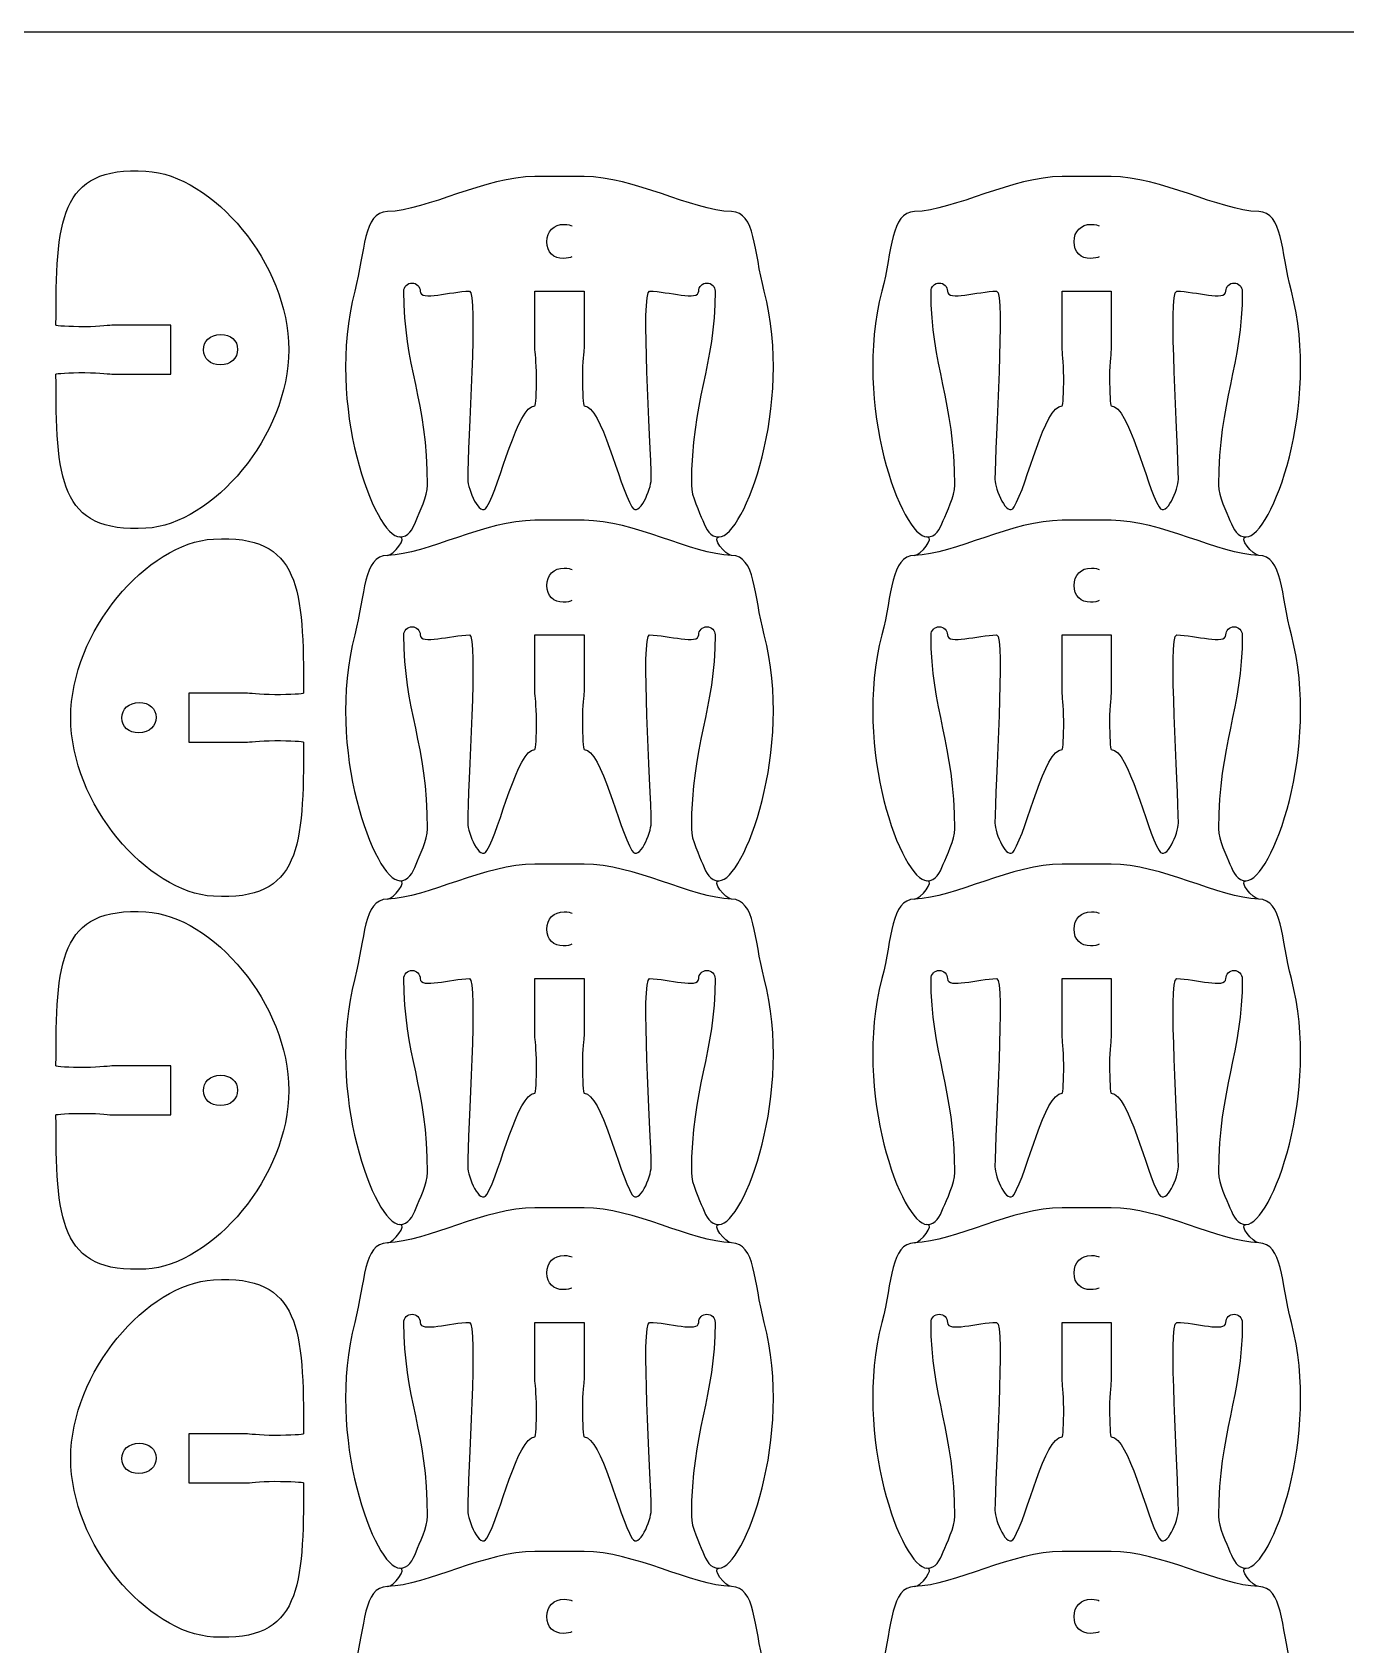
# Model space of a CAD drawing. Extents: x 0 to 300, y 0 to 300.
# Drawn here: x 150 to 230.2, y 201.6 to 300.1 of the extents above; entities that cross this region are included whole.
import ezdxf

# ---------------------------------------------------------------- set-up
doc = ezdxf.new("R2010")
doc.units = 0
doc.header["$MEASUREMENT"] = 0
doc.layers.add('DEFAULT', color=7, linetype='CONTINUOUS')

msp = doc.modelspace()

# ---------------------------------------------------------------- linework, layer by layer
at = {"layer": 'DEFAULT', "color": 1}
for points, knots in [([(295, 0.1), (198.333, 0.1), (101.667, 0.1), (5, 0.1), (2.25, 0.1), (0, 2.35), (0, 5.1), (0, 101.767), (0, 198.433), (0, 295.1), (0, 297.85), (2.25, 300.1), (5, 300.1), (101.667, 300.1), (198.333, 300.1), (295, 300.1), (297.75, 300.1), (300, 297.85), (300, 295.1), (300, 198.433), (300, 101.767), (300, 5.1), (300, 2.35), (297.75, 0.1), (295, 0.1)], [0, 0, 0, 0, 822.047, 822.047, 822.047, 823.047, 823.047, 823.047, 1645.094, 1645.094, 1645.094, 1646.094, 1646.094, 1646.094, 2468.141, 2468.141, 2468.141, 2469.141, 2469.141, 2469.141, 3291.188, 3291.188, 3291.188, 3292.188, 3292.188, 3292.188, 3292.188]), ([(151.447, 279.216), (151.447, 272.856), (151.603, 269.501), (156.94, 269.808), (160.997, 270.044), (165.657, 275.448), (165.657, 280.715), (165.657, 285.982), (160.997, 291.39), (156.94, 291.623), (151.603, 291.93), (151.447, 288.579), (151.447, 282.215), (151.447, 282.158), (152.234, 282.116), (153.201, 282.116), (154.167, 282.116), (154.774, 282.215), (154.95, 282.215), (155.825, 282.215), (158.45, 282.215), (158.45, 282.215), (158.45, 281.215), (158.45, 280.216), (158.45, 279.216), (158.45, 279.216), (155.825, 279.216), (154.95, 279.216), (154.774, 279.216), (154.167, 279.315), (153.201, 279.315), (152.234, 279.315), (151.447, 279.269), (151.447, 279.216)], [1, 1, 1, 1, 2, 2, 2, 3, 3, 3, 4, 4, 4, 5, 5, 5, 6, 6, 6, 7, 7, 7, 8, 8, 8, 16.5, 16.5, 16.5, 17.5, 17.5, 17.5, 18.5, 18.5, 18.5, 19.5, 19.5, 19.5, 19.5]), ([(180.68, 277.287), (179.594, 277.287), (178.574, 272.467), (177.751, 271.112), (177.317, 270.398), (176.58, 272.223), (176.58, 272.795), (176.58, 275.007), (177.23, 284.286), (176.68, 284.286), (175.53, 284.286), (173.681, 283.651), (173.681, 284.286), (173.681, 284.561), (173.455, 284.787), (173.18, 284.787), (172.905, 284.787), (172.679, 284.561), (172.679, 284.286), (172.679, 279.682), (174.129, 277.636), (174.129, 272.447), (174.129, 271.791), (173.632, 270.782), (173.431, 270.281), (173.205, 269.724), (172.986, 269.279), (172.432, 269.279), (170.912, 269.279), (167.864, 277.329), (169.681, 284.286), (170.33, 286.78), (170.199, 289.102), (171.677, 289.144), (174.122, 289.222), (177.639, 291.285), (180.68, 291.285), (181.68, 291.285), (182.679, 291.285), (183.679, 291.285), (186.72, 291.285), (190.237, 289.222), (192.682, 289.144), (194.16, 289.102), (194.029, 286.78), (194.679, 284.286), (196.495, 277.329), (193.447, 269.279), (191.927, 269.279), (191.373, 269.279), (191.151, 269.724), (190.929, 270.281), (190.724, 270.782), (190.23, 271.791), (190.23, 272.447), (190.23, 277.636), (191.68, 279.682), (191.68, 284.286), (191.68, 284.561), (191.454, 284.787), (191.179, 284.787), (190.904, 284.787), (190.678, 284.561), (190.678, 284.286), (190.678, 283.651), (188.829, 284.286), (187.679, 284.286), (187.129, 284.286), (187.779, 275.007), (187.779, 272.795), (187.779, 272.223), (187.042, 270.398), (186.608, 271.112), (185.786, 272.467), (184.765, 277.287), (183.679, 277.287), (183.626, 277.287), (183.58, 278.07), (183.58, 279.037), (183.58, 280.003), (183.679, 280.61), (183.679, 280.787), (183.679, 281.953), (183.679, 283.12), (183.679, 284.286), (182.679, 284.286), (181.68, 284.286), (180.68, 284.286), (180.68, 283.12), (180.68, 281.953), (180.68, 280.787), (180.68, 280.61), (180.779, 280.003), (180.779, 279.037), (180.779, 278.07), (180.737, 277.287), (180.68, 277.287)], [1, 1, 1, 1, 2, 2, 2, 3, 3, 3, 4, 4, 4, 5, 5, 5, 6, 6, 6, 7, 7, 7, 8, 8, 8, 9, 9, 9, 10, 10, 10, 11, 11, 11, 12, 12, 12, 13, 13, 13, 21.5, 21.5, 21.5, 22.5, 22.5, 22.5, 23.5, 23.5, 23.5, 24.5, 24.5, 24.5, 25.5, 25.5, 25.5, 26.5, 26.5, 26.5, 27.5, 27.5, 27.5, 28.5, 28.5, 28.5, 29.5, 29.5, 29.5, 30.5, 30.5, 30.5, 31.5, 31.5, 31.5, 32.5, 32.5, 32.5, 33.5, 33.5, 33.5, 34.5, 34.5, 34.5, 35.5, 35.5, 35.5, 45.42, 45.42, 45.42, 53.92, 53.92, 53.92, 63.84, 63.84, 63.84, 64.84, 64.84, 64.84, 65.84, 65.84, 65.84, 65.84]), ([(212.862, 277.287), (211.776, 277.287), (210.755, 272.467), (209.932, 271.112), (209.499, 270.398), (208.761, 272.223), (208.761, 272.795), (208.761, 275.007), (209.412, 284.286), (208.861, 284.286), (207.711, 284.286), (205.863, 283.651), (205.863, 284.286), (205.863, 284.561), (205.637, 284.787), (205.362, 284.787), (205.087, 284.787), (204.861, 284.561), (204.861, 284.286), (204.861, 279.682), (206.311, 277.636), (206.311, 272.447), (206.311, 271.791), (205.813, 270.782), (205.612, 270.281), (205.386, 269.724), (205.168, 269.279), (204.614, 269.279), (203.093, 269.279), (200.045, 277.329), (201.862, 284.286), (202.511, 286.78), (202.381, 289.102), (203.859, 289.144), (206.304, 289.222), (209.821, 291.285), (212.862, 291.285), (213.861, 291.285), (214.861, 291.285), (215.86, 291.285), (218.901, 291.285), (222.419, 289.222), (224.863, 289.144), (226.341, 289.102), (226.211, 286.78), (226.86, 284.286), (228.677, 277.329), (225.629, 269.279), (224.108, 269.279), (223.554, 269.279), (223.332, 269.724), (223.11, 270.281), (222.905, 270.782), (222.411, 271.791), (222.411, 272.447), (222.411, 277.636), (223.861, 279.682), (223.861, 284.286), (223.861, 284.561), (223.636, 284.787), (223.36, 284.787), (223.085, 284.787), (222.859, 284.561), (222.859, 284.286), (222.859, 283.651), (221.011, 284.286), (219.861, 284.286), (219.311, 284.286), (219.961, 275.007), (219.961, 272.795), (219.961, 272.223), (219.223, 270.398), (218.79, 271.112), (217.967, 272.467), (216.946, 277.287), (215.86, 277.287), (215.807, 277.287), (215.762, 278.07), (215.762, 279.037), (215.762, 280.003), (215.86, 280.61), (215.86, 280.787), (215.86, 281.953), (215.86, 283.12), (215.86, 284.286), (214.861, 284.286), (213.861, 284.286), (212.862, 284.286), (212.862, 283.12), (212.862, 281.953), (212.862, 280.787), (212.862, 280.61), (212.961, 280.003), (212.961, 279.037), (212.961, 278.07), (212.918, 277.287), (212.862, 277.287)], [1, 1, 1, 1, 2, 2, 2, 3, 3, 3, 4, 4, 4, 5, 5, 5, 6, 6, 6, 7, 7, 7, 8, 8, 8, 9, 9, 9, 10, 10, 10, 11, 11, 11, 12, 12, 12, 13, 13, 13, 21.5, 21.5, 21.5, 22.5, 22.5, 22.5, 23.5, 23.5, 23.5, 24.5, 24.5, 24.5, 25.5, 25.5, 25.5, 26.5, 26.5, 26.5, 27.5, 27.5, 27.5, 28.5, 28.5, 28.5, 29.5, 29.5, 29.5, 30.5, 30.5, 30.5, 31.5, 31.5, 31.5, 32.5, 32.5, 32.5, 33.5, 33.5, 33.5, 34.5, 34.5, 34.5, 35.5, 35.5, 35.5, 45.42, 45.42, 45.42, 53.92, 53.92, 53.92, 63.84, 63.84, 63.84, 64.84, 64.84, 64.84, 65.84, 65.84, 65.84, 65.84]), ([(180.68, 256.297), (179.594, 256.297), (178.574, 251.477), (177.751, 250.123), (177.317, 249.408), (176.58, 251.233), (176.58, 251.806), (176.58, 254.017), (177.23, 263.297), (176.68, 263.297), (175.53, 263.297), (173.681, 262.662), (173.681, 263.297), (173.681, 263.572), (173.455, 263.798), (173.18, 263.798), (172.905, 263.798), (172.679, 263.572), (172.679, 263.297), (172.679, 258.693), (174.129, 256.647), (174.129, 251.457), (174.129, 250.801), (173.632, 249.792), (173.431, 249.291), (173.205, 248.734), (172.986, 248.289), (172.432, 248.289), (170.912, 248.289), (167.864, 256.34), (169.681, 263.297), (170.33, 265.791), (170.199, 268.112), (171.677, 268.154), (174.122, 268.232), (177.639, 270.296), (180.68, 270.296), (181.68, 270.296), (182.679, 270.296), (183.679, 270.296), (186.72, 270.296), (190.237, 268.232), (192.682, 268.154), (194.16, 268.112), (194.029, 265.791), (194.679, 263.297), (196.495, 256.34), (193.447, 248.289), (191.927, 248.289), (191.373, 248.289), (191.151, 248.734), (190.929, 249.291), (190.724, 249.792), (190.23, 250.801), (190.23, 251.457), (190.23, 256.647), (191.68, 258.693), (191.68, 263.297), (191.68, 263.572), (191.454, 263.798), (191.179, 263.798), (190.904, 263.798), (190.678, 263.572), (190.678, 263.297), (190.678, 262.662), (188.829, 263.297), (187.679, 263.297), (187.129, 263.297), (187.779, 254.017), (187.779, 251.806), (187.779, 251.233), (187.042, 249.408), (186.608, 250.123), (185.786, 251.477), (184.765, 256.297), (183.679, 256.297), (183.626, 256.297), (183.58, 257.081), (183.58, 258.047), (183.58, 259.014), (183.679, 259.621), (183.679, 259.797), (183.679, 260.964), (183.679, 262.13), (183.679, 263.297), (182.679, 263.297), (181.68, 263.297), (180.68, 263.297), (180.68, 262.13), (180.68, 260.964), (180.68, 259.797), (180.68, 259.621), (180.779, 259.014), (180.779, 258.047), (180.779, 257.081), (180.737, 256.297), (180.68, 256.297)], [1, 1, 1, 1, 2, 2, 2, 3, 3, 3, 4, 4, 4, 5, 5, 5, 6, 6, 6, 7, 7, 7, 8, 8, 8, 9, 9, 9, 10, 10, 10, 11, 11, 11, 12, 12, 12, 13, 13, 13, 21.5, 21.5, 21.5, 22.5, 22.5, 22.5, 23.5, 23.5, 23.5, 24.5, 24.5, 24.5, 25.5, 25.5, 25.5, 26.5, 26.5, 26.5, 27.5, 27.5, 27.5, 28.5, 28.5, 28.5, 29.5, 29.5, 29.5, 30.5, 30.5, 30.5, 31.5, 31.5, 31.5, 32.5, 32.5, 32.5, 33.5, 33.5, 33.5, 34.5, 34.5, 34.5, 35.5, 35.5, 35.5, 45.42, 45.42, 45.42, 53.92, 53.92, 53.92, 63.84, 63.84, 63.84, 64.84, 64.84, 64.84, 65.84, 65.84, 65.84, 65.84]), ([(212.862, 256.297), (211.776, 256.297), (210.755, 251.477), (209.932, 250.123), (209.499, 249.408), (208.761, 251.233), (208.761, 251.806), (208.761, 254.017), (209.412, 263.297), (208.861, 263.297), (207.711, 263.297), (205.863, 262.662), (205.863, 263.297), (205.863, 263.572), (205.637, 263.798), (205.362, 263.798), (205.087, 263.798), (204.861, 263.572), (204.861, 263.297), (204.861, 258.693), (206.311, 256.647), (206.311, 251.457), (206.311, 250.801), (205.813, 249.792), (205.612, 249.291), (205.386, 248.734), (205.168, 248.289), (204.614, 248.289), (203.093, 248.289), (200.045, 256.34), (201.862, 263.297), (202.511, 265.791), (202.381, 268.112), (203.859, 268.154), (206.304, 268.232), (209.821, 270.296), (212.862, 270.296), (213.861, 270.296), (214.861, 270.296), (215.86, 270.296), (218.901, 270.296), (222.419, 268.232), (224.863, 268.154), (226.341, 268.112), (226.211, 265.791), (226.86, 263.297), (228.677, 256.34), (225.629, 248.289), (224.108, 248.289), (223.554, 248.289), (223.332, 248.734), (223.11, 249.291), (222.905, 249.792), (222.411, 250.801), (222.411, 251.457), (222.411, 256.647), (223.861, 258.693), (223.861, 263.297), (223.861, 263.572), (223.636, 263.798), (223.36, 263.798), (223.085, 263.798), (222.859, 263.572), (222.859, 263.297), (222.859, 262.662), (221.011, 263.297), (219.861, 263.297), (219.311, 263.297), (219.961, 254.017), (219.961, 251.806), (219.961, 251.233), (219.223, 249.408), (218.79, 250.123), (217.967, 251.477), (216.946, 256.297), (215.86, 256.297), (215.807, 256.297), (215.762, 257.081), (215.762, 258.047), (215.762, 259.014), (215.86, 259.621), (215.86, 259.797), (215.86, 260.964), (215.86, 262.13), (215.86, 263.297), (214.861, 263.297), (213.861, 263.297), (212.862, 263.297), (212.862, 262.13), (212.862, 260.964), (212.862, 259.797), (212.862, 259.621), (212.961, 259.014), (212.961, 258.047), (212.961, 257.081), (212.918, 256.297), (212.862, 256.297)], [1, 1, 1, 1, 2, 2, 2, 3, 3, 3, 4, 4, 4, 5, 5, 5, 6, 6, 6, 7, 7, 7, 8, 8, 8, 9, 9, 9, 10, 10, 10, 11, 11, 11, 12, 12, 12, 13, 13, 13, 21.5, 21.5, 21.5, 22.5, 22.5, 22.5, 23.5, 23.5, 23.5, 24.5, 24.5, 24.5, 25.5, 25.5, 25.5, 26.5, 26.5, 26.5, 27.5, 27.5, 27.5, 28.5, 28.5, 28.5, 29.5, 29.5, 29.5, 30.5, 30.5, 30.5, 31.5, 31.5, 31.5, 32.5, 32.5, 32.5, 33.5, 33.5, 33.5, 34.5, 34.5, 34.5, 35.5, 35.5, 35.5, 45.42, 45.42, 45.42, 53.92, 53.92, 53.92, 63.84, 63.84, 63.84, 64.84, 64.84, 64.84, 65.84, 65.84, 65.84, 65.84]), ([(166.557, 259.744), (166.557, 266.105), (166.402, 269.459), (161.064, 269.153), (157.007, 268.916), (152.347, 263.512), (152.347, 258.245), (152.347, 252.978), (157.007, 247.57), (161.064, 247.337), (166.402, 247.03), (166.557, 250.381), (166.557, 256.745), (166.557, 256.802), (165.77, 256.844), (164.804, 256.844), (163.837, 256.844), (163.23, 256.745), (163.054, 256.745), (162.179, 256.745), (159.555, 256.745), (159.555, 256.745), (159.555, 257.745), (159.555, 258.744), (159.555, 259.744), (159.555, 259.744), (162.179, 259.744), (163.054, 259.744), (163.23, 259.744), (163.837, 259.645), (164.804, 259.645), (165.77, 259.645), (166.557, 259.691), (166.557, 259.744)], [1, 1, 1, 1, 2, 2, 2, 3, 3, 3, 4, 4, 4, 5, 5, 5, 6, 6, 6, 7, 7, 7, 8, 8, 8, 16.5, 16.5, 16.5, 17.5, 17.5, 17.5, 18.5, 18.5, 18.5, 19.5, 19.5, 19.5, 19.5]), ([(180.68, 235.308), (179.594, 235.308), (178.574, 230.488), (177.751, 229.133), (177.317, 228.419), (176.58, 230.244), (176.58, 230.816), (176.58, 233.028), (177.23, 242.307), (176.68, 242.307), (175.53, 242.307), (173.681, 241.672), (173.681, 242.307), (173.681, 242.582), (173.455, 242.808), (173.18, 242.808), (172.905, 242.808), (172.679, 242.582), (172.679, 242.307), (172.679, 237.703), (174.129, 235.657), (174.129, 230.468), (174.129, 229.812), (173.632, 228.803), (173.431, 228.302), (173.205, 227.744), (172.986, 227.3), (172.432, 227.3), (170.912, 227.3), (167.864, 235.35), (169.681, 242.307), (170.33, 244.801), (170.199, 247.122), (171.677, 247.165), (174.122, 247.242), (177.639, 249.306), (180.68, 249.306), (181.68, 249.306), (182.679, 249.306), (183.679, 249.306), (186.72, 249.306), (190.237, 247.242), (192.682, 247.165), (194.16, 247.122), (194.029, 244.801), (194.679, 242.307), (196.495, 235.35), (193.447, 227.3), (191.927, 227.3), (191.373, 227.3), (191.151, 227.744), (190.929, 228.302), (190.724, 228.803), (190.23, 229.812), (190.23, 230.468), (190.23, 235.657), (191.68, 237.703), (191.68, 242.307), (191.68, 242.582), (191.454, 242.808), (191.179, 242.808), (190.904, 242.808), (190.678, 242.582), (190.678, 242.307), (190.678, 241.672), (188.829, 242.307), (187.679, 242.307), (187.129, 242.307), (187.779, 233.028), (187.779, 230.816), (187.779, 230.244), (187.042, 228.419), (186.608, 229.133), (185.786, 230.488), (184.765, 235.308), (183.679, 235.308), (183.626, 235.308), (183.58, 236.091), (183.58, 237.058), (183.58, 238.024), (183.679, 238.631), (183.679, 238.807), (183.679, 239.974), (183.679, 241.14), (183.679, 242.307), (182.679, 242.307), (181.68, 242.307), (180.68, 242.307), (180.68, 241.14), (180.68, 239.974), (180.68, 238.807), (180.68, 238.631), (180.779, 238.024), (180.779, 237.058), (180.779, 236.091), (180.737, 235.308), (180.68, 235.308)], [1, 1, 1, 1, 2, 2, 2, 3, 3, 3, 4, 4, 4, 5, 5, 5, 6, 6, 6, 7, 7, 7, 8, 8, 8, 9, 9, 9, 10, 10, 10, 11, 11, 11, 12, 12, 12, 13, 13, 13, 21.5, 21.5, 21.5, 22.5, 22.5, 22.5, 23.5, 23.5, 23.5, 24.5, 24.5, 24.5, 25.5, 25.5, 25.5, 26.5, 26.5, 26.5, 27.5, 27.5, 27.5, 28.5, 28.5, 28.5, 29.5, 29.5, 29.5, 30.5, 30.5, 30.5, 31.5, 31.5, 31.5, 32.5, 32.5, 32.5, 33.5, 33.5, 33.5, 34.5, 34.5, 34.5, 35.5, 35.5, 35.5, 45.42, 45.42, 45.42, 53.92, 53.92, 53.92, 63.84, 63.84, 63.84, 64.84, 64.84, 64.84, 65.84, 65.84, 65.84, 65.84]), ([(212.862, 235.308), (211.776, 235.308), (210.755, 230.488), (209.932, 229.133), (209.499, 228.419), (208.761, 230.244), (208.761, 230.816), (208.761, 233.028), (209.412, 242.307), (208.861, 242.307), (207.711, 242.307), (205.863, 241.672), (205.863, 242.307), (205.863, 242.582), (205.637, 242.808), (205.362, 242.808), (205.087, 242.808), (204.861, 242.582), (204.861, 242.307), (204.861, 237.703), (206.311, 235.657), (206.311, 230.468), (206.311, 229.812), (205.813, 228.803), (205.612, 228.302), (205.386, 227.744), (205.168, 227.3), (204.614, 227.3), (203.093, 227.3), (200.045, 235.35), (201.862, 242.307), (202.511, 244.801), (202.381, 247.122), (203.859, 247.165), (206.304, 247.242), (209.821, 249.306), (212.862, 249.306), (213.861, 249.306), (214.861, 249.306), (215.86, 249.306), (218.901, 249.306), (222.419, 247.242), (224.863, 247.165), (226.341, 247.122), (226.211, 244.801), (226.86, 242.307), (228.677, 235.35), (225.629, 227.3), (224.108, 227.3), (223.554, 227.3), (223.332, 227.744), (223.11, 228.302), (222.905, 228.803), (222.411, 229.812), (222.411, 230.468), (222.411, 235.657), (223.861, 237.703), (223.861, 242.307), (223.861, 242.582), (223.636, 242.808), (223.36, 242.808), (223.085, 242.808), (222.859, 242.582), (222.859, 242.307), (222.859, 241.672), (221.011, 242.307), (219.861, 242.307), (219.311, 242.307), (219.961, 233.028), (219.961, 230.816), (219.961, 230.244), (219.223, 228.419), (218.79, 229.133), (217.967, 230.488), (216.946, 235.308), (215.86, 235.308), (215.807, 235.308), (215.762, 236.091), (215.762, 237.058), (215.762, 238.024), (215.86, 238.631), (215.86, 238.807), (215.86, 239.974), (215.86, 241.14), (215.86, 242.307), (214.861, 242.307), (213.861, 242.307), (212.862, 242.307), (212.862, 241.14), (212.862, 239.974), (212.862, 238.807), (212.862, 238.631), (212.961, 238.024), (212.961, 237.058), (212.961, 236.091), (212.918, 235.308), (212.862, 235.308)], [1, 1, 1, 1, 2, 2, 2, 3, 3, 3, 4, 4, 4, 5, 5, 5, 6, 6, 6, 7, 7, 7, 8, 8, 8, 9, 9, 9, 10, 10, 10, 11, 11, 11, 12, 12, 12, 13, 13, 13, 21.5, 21.5, 21.5, 22.5, 22.5, 22.5, 23.5, 23.5, 23.5, 24.5, 24.5, 24.5, 25.5, 25.5, 25.5, 26.5, 26.5, 26.5, 27.5, 27.5, 27.5, 28.5, 28.5, 28.5, 29.5, 29.5, 29.5, 30.5, 30.5, 30.5, 31.5, 31.5, 31.5, 32.5, 32.5, 32.5, 33.5, 33.5, 33.5, 34.5, 34.5, 34.5, 35.5, 35.5, 35.5, 45.42, 45.42, 45.42, 53.92, 53.92, 53.92, 63.84, 63.84, 63.84, 64.84, 64.84, 64.84, 65.84, 65.84, 65.84, 65.84]), ([(151.447, 233.984), (151.447, 227.623), (151.603, 224.268), (156.94, 224.575), (160.997, 224.811), (165.657, 230.216), (165.657, 235.483), (165.657, 240.75), (160.997, 246.158), (156.94, 246.391), (151.603, 246.698), (151.447, 243.346), (151.447, 236.982), (151.447, 236.926), (152.234, 236.883), (153.201, 236.883), (154.167, 236.883), (154.774, 236.982), (154.95, 236.982), (155.825, 236.982), (158.45, 236.982), (158.45, 236.982), (158.45, 235.983), (158.45, 234.983), (158.45, 233.984), (158.45, 233.984), (155.825, 233.984), (154.95, 233.984), (154.774, 233.984), (154.167, 234.082), (153.201, 234.082), (152.234, 234.082), (151.447, 234.037), (151.447, 233.984)], [1, 1, 1, 1, 2, 2, 2, 3, 3, 3, 4, 4, 4, 5, 5, 5, 6, 6, 6, 7, 7, 7, 8, 8, 8, 16.5, 16.5, 16.5, 17.5, 17.5, 17.5, 18.5, 18.5, 18.5, 19.5, 19.5, 19.5, 19.5]), ([(180.68, 214.318), (179.594, 214.318), (178.574, 209.498), (177.751, 208.143), (177.317, 207.429), (176.58, 209.254), (176.58, 209.826), (176.58, 212.038), (177.23, 221.317), (176.68, 221.317), (175.53, 221.317), (173.681, 220.682), (173.681, 221.317), (173.681, 221.592), (173.455, 221.818), (173.18, 221.818), (172.905, 221.818), (172.679, 221.592), (172.679, 221.317), (172.679, 216.714), (174.129, 214.667), (174.129, 209.478), (174.129, 208.822), (173.632, 207.813), (173.431, 207.312), (173.205, 206.755), (172.986, 206.31), (172.432, 206.31), (170.912, 206.31), (167.864, 214.36), (169.681, 221.317), (170.33, 223.811), (170.199, 226.133), (171.677, 226.175), (174.122, 226.253), (177.639, 228.316), (180.68, 228.316), (181.68, 228.316), (182.679, 228.316), (183.679, 228.316), (186.72, 228.316), (190.237, 226.253), (192.682, 226.175), (194.16, 226.133), (194.029, 223.811), (194.679, 221.317), (196.495, 214.36), (193.447, 206.31), (191.927, 206.31), (191.373, 206.31), (191.151, 206.755), (190.929, 207.312), (190.724, 207.813), (190.23, 208.822), (190.23, 209.478), (190.23, 214.667), (191.68, 216.714), (191.68, 221.317), (191.68, 221.592), (191.454, 221.818), (191.179, 221.818), (190.904, 221.818), (190.678, 221.592), (190.678, 221.317), (190.678, 220.682), (188.829, 221.317), (187.679, 221.317), (187.129, 221.317), (187.779, 212.038), (187.779, 209.826), (187.779, 209.254), (187.042, 207.429), (186.608, 208.143), (185.786, 209.498), (184.765, 214.318), (183.679, 214.318), (183.626, 214.318), (183.58, 215.101), (183.58, 216.068), (183.58, 217.035), (183.679, 217.641), (183.679, 217.818), (183.679, 218.984), (183.679, 220.151), (183.679, 221.317), (182.679, 221.317), (181.68, 221.317), (180.68, 221.317), (180.68, 220.151), (180.68, 218.984), (180.68, 217.818), (180.68, 217.641), (180.779, 217.035), (180.779, 216.068), (180.779, 215.101), (180.737, 214.318), (180.68, 214.318)], [1, 1, 1, 1, 2, 2, 2, 3, 3, 3, 4, 4, 4, 5, 5, 5, 6, 6, 6, 7, 7, 7, 8, 8, 8, 9, 9, 9, 10, 10, 10, 11, 11, 11, 12, 12, 12, 13, 13, 13, 21.5, 21.5, 21.5, 22.5, 22.5, 22.5, 23.5, 23.5, 23.5, 24.5, 24.5, 24.5, 25.5, 25.5, 25.5, 26.5, 26.5, 26.5, 27.5, 27.5, 27.5, 28.5, 28.5, 28.5, 29.5, 29.5, 29.5, 30.5, 30.5, 30.5, 31.5, 31.5, 31.5, 32.5, 32.5, 32.5, 33.5, 33.5, 33.5, 34.5, 34.5, 34.5, 35.5, 35.5, 35.5, 45.42, 45.42, 45.42, 53.92, 53.92, 53.92, 63.84, 63.84, 63.84, 64.84, 64.84, 64.84, 65.84, 65.84, 65.84, 65.84]), ([(212.862, 214.318), (211.776, 214.318), (210.755, 209.498), (209.932, 208.143), (209.499, 207.429), (208.761, 209.254), (208.761, 209.826), (208.761, 212.038), (209.412, 221.317), (208.861, 221.317), (207.711, 221.317), (205.863, 220.682), (205.863, 221.317), (205.863, 221.592), (205.637, 221.818), (205.362, 221.818), (205.087, 221.818), (204.861, 221.592), (204.861, 221.317), (204.861, 216.714), (206.311, 214.667), (206.311, 209.478), (206.311, 208.822), (205.813, 207.813), (205.612, 207.312), (205.386, 206.755), (205.168, 206.31), (204.614, 206.31), (203.093, 206.31), (200.045, 214.36), (201.862, 221.317), (202.511, 223.811), (202.381, 226.133), (203.859, 226.175), (206.304, 226.253), (209.821, 228.316), (212.862, 228.316), (213.861, 228.316), (214.861, 228.316), (215.86, 228.316), (218.901, 228.316), (222.419, 226.253), (224.863, 226.175), (226.341, 226.133), (226.211, 223.811), (226.86, 221.317), (228.677, 214.36), (225.629, 206.31), (224.108, 206.31), (223.554, 206.31), (223.332, 206.755), (223.11, 207.312), (222.905, 207.813), (222.411, 208.822), (222.411, 209.478), (222.411, 214.667), (223.861, 216.714), (223.861, 221.317), (223.861, 221.592), (223.636, 221.818), (223.36, 221.818), (223.085, 221.818), (222.859, 221.592), (222.859, 221.317), (222.859, 220.682), (221.011, 221.317), (219.861, 221.317), (219.311, 221.317), (219.961, 212.038), (219.961, 209.826), (219.961, 209.254), (219.223, 207.429), (218.79, 208.143), (217.967, 209.498), (216.946, 214.318), (215.86, 214.318), (215.807, 214.318), (215.762, 215.101), (215.762, 216.068), (215.762, 217.035), (215.86, 217.641), (215.86, 217.818), (215.86, 218.984), (215.86, 220.151), (215.86, 221.317), (214.861, 221.317), (213.861, 221.317), (212.862, 221.317), (212.862, 220.151), (212.862, 218.984), (212.862, 217.818), (212.862, 217.641), (212.961, 217.035), (212.961, 216.068), (212.961, 215.101), (212.918, 214.318), (212.862, 214.318)], [1, 1, 1, 1, 2, 2, 2, 3, 3, 3, 4, 4, 4, 5, 5, 5, 6, 6, 6, 7, 7, 7, 8, 8, 8, 9, 9, 9, 10, 10, 10, 11, 11, 11, 12, 12, 12, 13, 13, 13, 21.5, 21.5, 21.5, 22.5, 22.5, 22.5, 23.5, 23.5, 23.5, 24.5, 24.5, 24.5, 25.5, 25.5, 25.5, 26.5, 26.5, 26.5, 27.5, 27.5, 27.5, 28.5, 28.5, 28.5, 29.5, 29.5, 29.5, 30.5, 30.5, 30.5, 31.5, 31.5, 31.5, 32.5, 32.5, 32.5, 33.5, 33.5, 33.5, 34.5, 34.5, 34.5, 35.5, 35.5, 35.5, 45.42, 45.42, 45.42, 53.92, 53.92, 53.92, 63.84, 63.84, 63.84, 64.84, 64.84, 64.84, 65.84, 65.84, 65.84, 65.84]), ([(166.557, 214.511), (166.557, 220.872), (166.402, 224.227), (161.064, 223.92), (157.007, 223.684), (152.347, 218.279), (152.347, 213.012), (152.347, 207.745), (157.007, 202.337), (161.064, 202.104), (166.402, 201.797), (166.557, 205.149), (166.557, 211.513), (166.557, 211.569), (165.77, 211.612), (164.804, 211.612), (163.837, 211.612), (163.23, 211.513), (163.054, 211.513), (162.179, 211.513), (159.555, 211.513), (159.555, 211.513), (159.555, 212.512), (159.555, 213.512), (159.555, 214.511), (159.555, 214.511), (162.179, 214.511), (163.054, 214.511), (163.23, 214.511), (163.837, 214.413), (164.804, 214.413), (165.77, 214.413), (166.557, 214.459), (166.557, 214.511)], [1, 1, 1, 1, 2, 2, 2, 3, 3, 3, 4, 4, 4, 5, 5, 5, 6, 6, 6, 7, 7, 7, 8, 8, 8, 16.5, 16.5, 16.5, 17.5, 17.5, 17.5, 18.5, 18.5, 18.5, 19.5, 19.5, 19.5, 19.5]), ([(180.68, 193.328), (179.594, 193.328), (178.574, 188.508), (177.751, 187.154), (177.317, 186.439), (176.58, 188.264), (176.58, 188.837), (176.58, 191.048), (177.23, 200.328), (176.68, 200.328), (175.53, 200.328), (173.681, 199.693), (173.681, 200.328), (173.681, 200.603), (173.455, 200.828), (173.18, 200.828), (172.905, 200.828), (172.679, 200.603), (172.679, 200.328), (172.679, 195.724), (174.129, 193.678), (174.129, 188.488), (174.129, 187.832), (173.632, 186.823), (173.431, 186.322), (173.205, 185.765), (172.986, 185.32), (172.432, 185.32), (170.912, 185.32), (167.864, 193.371), (169.681, 200.328), (170.33, 202.822), (170.199, 205.143), (171.677, 205.185), (174.122, 205.263), (177.639, 207.327), (180.68, 207.327), (181.68, 207.327), (182.679, 207.327), (183.679, 207.327), (186.72, 207.327), (190.237, 205.263), (192.682, 205.185), (194.16, 205.143), (194.029, 202.822), (194.679, 200.328), (196.495, 193.371), (193.447, 185.32), (191.927, 185.32), (191.373, 185.32), (191.151, 185.765), (190.929, 186.322), (190.724, 186.823), (190.23, 187.832), (190.23, 188.488), (190.23, 193.678), (191.68, 195.724), (191.68, 200.328), (191.68, 200.603), (191.454, 200.828), (191.179, 200.828), (190.904, 200.828), (190.678, 200.603), (190.678, 200.328), (190.678, 199.693), (188.829, 200.328), (187.679, 200.328), (187.129, 200.328), (187.779, 191.048), (187.779, 188.837), (187.779, 188.264), (187.042, 186.439), (186.608, 187.154), (185.786, 188.508), (184.765, 193.328), (183.679, 193.328), (183.626, 193.328), (183.58, 194.112), (183.58, 195.078), (183.58, 196.045), (183.679, 196.652), (183.679, 196.828), (183.679, 197.995), (183.679, 199.161), (183.679, 200.328), (182.679, 200.328), (181.68, 200.328), (180.68, 200.328), (180.68, 199.161), (180.68, 197.995), (180.68, 196.828), (180.68, 196.652), (180.779, 196.045), (180.779, 195.078), (180.779, 194.112), (180.737, 193.328), (180.68, 193.328)], [1, 1, 1, 1, 2, 2, 2, 3, 3, 3, 4, 4, 4, 5, 5, 5, 6, 6, 6, 7, 7, 7, 8, 8, 8, 9, 9, 9, 10, 10, 10, 11, 11, 11, 12, 12, 12, 13, 13, 13, 21.5, 21.5, 21.5, 22.5, 22.5, 22.5, 23.5, 23.5, 23.5, 24.5, 24.5, 24.5, 25.5, 25.5, 25.5, 26.5, 26.5, 26.5, 27.5, 27.5, 27.5, 28.5, 28.5, 28.5, 29.5, 29.5, 29.5, 30.5, 30.5, 30.5, 31.5, 31.5, 31.5, 32.5, 32.5, 32.5, 33.5, 33.5, 33.5, 34.5, 34.5, 34.5, 35.5, 35.5, 35.5, 45.42, 45.42, 45.42, 53.92, 53.92, 53.92, 63.84, 63.84, 63.84, 64.84, 64.84, 64.84, 65.84, 65.84, 65.84, 65.84]), ([(212.862, 193.328), (211.776, 193.328), (210.755, 188.508), (209.932, 187.154), (209.499, 186.439), (208.761, 188.264), (208.761, 188.837), (208.761, 191.048), (209.412, 200.328), (208.861, 200.328), (207.711, 200.328), (205.863, 199.693), (205.863, 200.328), (205.863, 200.603), (205.637, 200.828), (205.362, 200.828), (205.087, 200.828), (204.861, 200.603), (204.861, 200.328), (204.861, 195.724), (206.311, 193.678), (206.311, 188.488), (206.311, 187.832), (205.813, 186.823), (205.612, 186.322), (205.386, 185.765), (205.168, 185.32), (204.614, 185.32), (203.093, 185.32), (200.045, 193.371), (201.862, 200.328), (202.511, 202.822), (202.381, 205.143), (203.859, 205.185), (206.304, 205.263), (209.821, 207.327), (212.862, 207.327), (213.861, 207.327), (214.861, 207.327), (215.86, 207.327), (218.901, 207.327), (222.419, 205.263), (224.863, 205.185), (226.341, 205.143), (226.211, 202.822), (226.86, 200.328), (228.677, 193.371), (225.629, 185.32), (224.108, 185.32), (223.554, 185.32), (223.332, 185.765), (223.11, 186.322), (222.905, 186.823), (222.411, 187.832), (222.411, 188.488), (222.411, 193.678), (223.861, 195.724), (223.861, 200.328), (223.861, 200.603), (223.636, 200.828), (223.36, 200.828), (223.085, 200.828), (222.859, 200.603), (222.859, 200.328), (222.859, 199.693), (221.011, 200.328), (219.861, 200.328), (219.311, 200.328), (219.961, 191.048), (219.961, 188.837), (219.961, 188.264), (219.223, 186.439), (218.79, 187.154), (217.967, 188.508), (216.946, 193.328), (215.86, 193.328), (215.807, 193.328), (215.762, 194.112), (215.762, 195.078), (215.762, 196.045), (215.86, 196.652), (215.86, 196.828), (215.86, 197.995), (215.86, 199.161), (215.86, 200.328), (214.861, 200.328), (213.861, 200.328), (212.862, 200.328), (212.862, 199.161), (212.862, 197.995), (212.862, 196.828), (212.862, 196.652), (212.961, 196.045), (212.961, 195.078), (212.961, 194.112), (212.918, 193.328), (212.862, 193.328)], [1, 1, 1, 1, 2, 2, 2, 3, 3, 3, 4, 4, 4, 5, 5, 5, 6, 6, 6, 7, 7, 7, 8, 8, 8, 9, 9, 9, 10, 10, 10, 11, 11, 11, 12, 12, 12, 13, 13, 13, 21.5, 21.5, 21.5, 22.5, 22.5, 22.5, 23.5, 23.5, 23.5, 24.5, 24.5, 24.5, 25.5, 25.5, 25.5, 26.5, 26.5, 26.5, 27.5, 27.5, 27.5, 28.5, 28.5, 28.5, 29.5, 29.5, 29.5, 30.5, 30.5, 30.5, 31.5, 31.5, 31.5, 32.5, 32.5, 32.5, 33.5, 33.5, 33.5, 34.5, 34.5, 34.5, 35.5, 35.5, 35.5, 45.42, 45.42, 45.42, 53.92, 53.92, 53.92, 63.84, 63.84, 63.84, 64.84, 64.84, 64.84, 65.84, 65.84, 65.84, 65.84])]:
    msp.add_open_spline(points, degree=3, knots=knots, dxfattribs=at)
at = {"layer": 'DEFAULT', "color": 250}
for points in [[(182.943, 286.382), (182.847, 286.334), (182.656, 286.286), (182.41, 286.286), (181.84, 286.286), (181.411, 286.646), (181.411, 287.309), (181.411, 287.941), (181.84, 288.37), (182.467, 288.37), (182.719, 288.37), (182.877, 288.316), (182.947, 288.28)], [(215.125, 286.382), (215.029, 286.334), (214.837, 286.286), (214.591, 286.286), (214.022, 286.286), (213.593, 286.646), (213.593, 287.309), (213.593, 287.941), (214.022, 288.37), (214.648, 288.37), (214.9, 288.37), (215.059, 288.316), (215.128, 288.28)], [(161.513, 281.638), (160.817, 281.638), (160.449, 281.216), (160.449, 280.7), (160.449, 280.166), (160.862, 279.791), (161.474, 279.791), (162.115, 279.791), (162.535, 280.19), (162.535, 280.73), (162.535, 281.282), (162.113, 281.638), (161.513, 281.638)], [(182.943, 265.393), (182.847, 265.345), (182.656, 265.297), (182.41, 265.297), (181.84, 265.297), (181.411, 265.656), (181.411, 266.319), (181.411, 266.951), (181.84, 267.38), (182.467, 267.38), (182.719, 267.38), (182.877, 267.326), (182.947, 267.291)], [(215.125, 265.393), (215.029, 265.345), (214.837, 265.297), (214.591, 265.297), (214.022, 265.297), (213.593, 265.656), (213.593, 266.319), (213.593, 266.951), (214.022, 267.38), (214.648, 267.38), (214.9, 267.38), (215.059, 267.326), (215.128, 267.291)], [(156.492, 257.322), (157.187, 257.322), (157.556, 257.745), (157.556, 258.26), (157.556, 258.794), (157.142, 259.169), (156.531, 259.169), (155.889, 259.169), (155.469, 258.77), (155.469, 258.23), (155.469, 257.679), (155.892, 257.322), (156.492, 257.322)], [(182.943, 244.403), (182.847, 244.355), (182.656, 244.307), (182.41, 244.307), (181.84, 244.307), (181.411, 244.667), (181.411, 245.329), (181.411, 245.962), (181.84, 246.391), (182.467, 246.391), (182.719, 246.391), (182.877, 246.337), (182.947, 246.301)], [(215.125, 244.403), (215.029, 244.355), (214.837, 244.307), (214.591, 244.307), (214.022, 244.307), (213.593, 244.667), (213.593, 245.329), (213.593, 245.962), (214.022, 246.391), (214.648, 246.391), (214.9, 246.391), (215.059, 246.337), (215.128, 246.301)], [(161.513, 236.406), (160.817, 236.406), (160.449, 235.983), (160.449, 235.467), (160.449, 234.934), (160.862, 234.559), (161.474, 234.559), (162.115, 234.559), (162.535, 234.958), (162.535, 235.497), (162.535, 236.049), (162.113, 236.406), (161.513, 236.406)], [(182.943, 223.413), (182.847, 223.365), (182.656, 223.317), (182.41, 223.317), (181.84, 223.317), (181.411, 223.677), (181.411, 224.34), (181.411, 224.972), (181.84, 225.401), (182.467, 225.401), (182.719, 225.401), (182.877, 225.347), (182.947, 225.311)], [(215.125, 223.413), (215.029, 223.365), (214.837, 223.317), (214.591, 223.317), (214.022, 223.317), (213.593, 223.677), (213.593, 224.34), (213.593, 224.972), (214.022, 225.401), (214.648, 225.401), (214.9, 225.401), (215.059, 225.347), (215.128, 225.311)], [(156.492, 212.089), (157.187, 212.089), (157.556, 212.512), (157.556, 213.028), (157.556, 213.562), (157.142, 213.936), (156.531, 213.936), (155.889, 213.936), (155.469, 213.538), (155.469, 212.998), (155.469, 212.446), (155.892, 212.089), (156.492, 212.089)], [(182.943, 202.424), (182.847, 202.376), (182.656, 202.328), (182.41, 202.328), (181.84, 202.328), (181.411, 202.687), (181.411, 203.35), (181.411, 203.982), (181.84, 204.411), (182.467, 204.411), (182.719, 204.411), (182.877, 204.357), (182.947, 204.322)], [(215.125, 202.424), (215.029, 202.376), (214.837, 202.328), (214.591, 202.328), (214.022, 202.328), (213.593, 202.687), (213.593, 203.35), (213.593, 203.982), (214.022, 204.411), (214.648, 204.411), (214.9, 204.411), (215.059, 204.357), (215.128, 204.322)]]:
    msp.add_open_spline(points, degree=3, knots=[0, 0, 0, 0, 1, 1, 1, 2, 2, 2, 3, 3, 3, 4, 4, 4, 4], dxfattribs=at)
at = {"layer": 'DEFAULT', "color": 1}
for points in [[(171.677, 268.154), (172.047, 268.154), (172.94, 269.279), (172.432, 269.279)], [(192.682, 268.154), (192.312, 268.154), (191.419, 269.279), (191.927, 269.279)], [(203.859, 268.154), (204.229, 268.154), (205.121, 269.279), (204.614, 269.279)], [(224.863, 268.154), (224.493, 268.154), (223.601, 269.279), (224.108, 269.279)], [(171.677, 247.165), (172.047, 247.165), (172.94, 248.289), (172.432, 248.289)], [(192.682, 247.165), (192.312, 247.165), (191.419, 248.289), (191.927, 248.289)], [(203.859, 247.165), (204.229, 247.165), (205.121, 248.289), (204.614, 248.289)], [(224.863, 247.165), (224.493, 247.165), (223.601, 248.289), (224.108, 248.289)], [(171.677, 226.175), (172.047, 226.175), (172.94, 227.3), (172.432, 227.3)], [(192.682, 226.175), (192.312, 226.175), (191.419, 227.3), (191.927, 227.3)], [(203.859, 226.175), (204.229, 226.175), (205.121, 227.3), (204.614, 227.3)], [(224.863, 226.175), (224.493, 226.175), (223.601, 227.3), (224.108, 227.3)], [(171.677, 205.185), (172.047, 205.185), (172.94, 206.31), (172.432, 206.31)], [(192.682, 205.185), (192.312, 205.185), (191.419, 206.31), (191.927, 206.31)], [(203.859, 205.185), (204.229, 205.185), (205.121, 206.31), (204.614, 206.31)], [(224.863, 205.185), (224.493, 205.185), (223.601, 206.31), (224.108, 206.31)]]:
    msp.add_open_spline(points, degree=3, dxfattribs=at)

doc.saveas('drawing.dxf')
